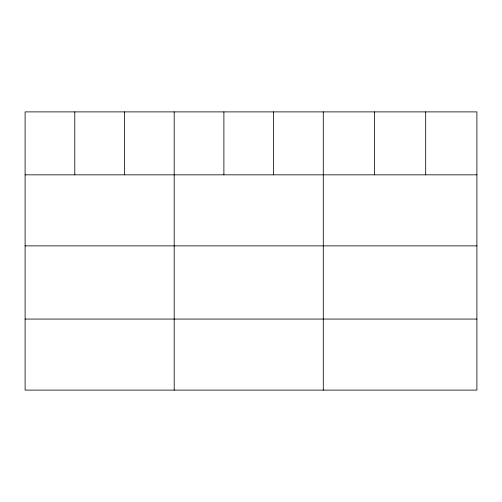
<?xml version="1.0" encoding="UTF-8"?>
<svg xmlns="http://www.w3.org/2000/svg" width="502" height="502" viewBox="0 0 502 502"><rect width="100%" height="100%" fill="white"/><g stroke="black" fill="none" stroke-linecap="round" stroke-linejoin="round"><path stroke-width="0.75" d="M476.9 174.834L476.9 390.11L25.1 390.11L25.1 111.89L476.9 111.89L476.9 174.834L25.1 174.834M25.1 245.873L476.9 245.873M25.1 319.065L476.9 319.065M425.696 111.89L425.696 174.834M374.492 111.89L374.492 174.834M323.288 111.89L323.288 390.11M273.59 111.89L273.59 174.834M223.892 111.89L223.892 174.834M174.194 111.89L174.194 390.11M124.496 111.89L124.496 174.834M74.798 111.89L74.798 174.834"/></g></svg>
